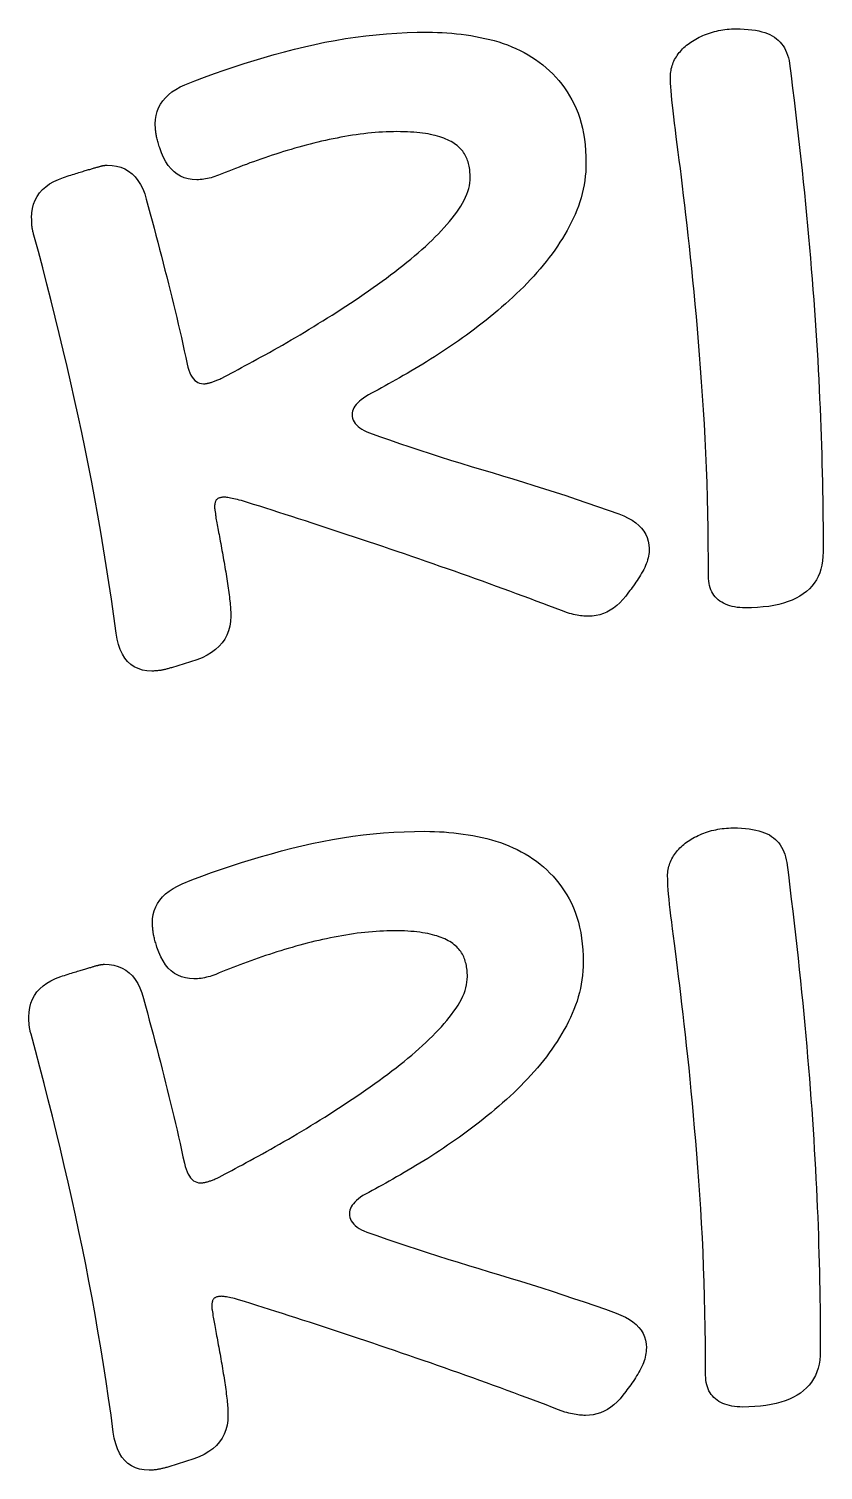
# Model space of a CAD drawing. Header units: millimetres. Extents: x 0 to 54.3, y 0.2 to 27.6.
# Drawn here: x 9.584 to 12.112, y 14.412 to 19.004 of the extents above; entities that cross this region are included whole.
import ezdxf

# ---------------------------------------------------------------- set-up
doc = ezdxf.new("R2010")
doc.units = ezdxf.units.MM

msp = doc.modelspace()

# ---------------------------------------------------------------- linework, layer by layer
for points in [[(10.1875, 18.5371), (10.1816, 18.5348), (10.1757, 18.5327), (10.1698, 18.5309), (10.164, 18.5292), (10.1582, 18.5277), (10.1524, 18.5264), (10.1466, 18.5253), (10.1408, 18.5244), (10.1351, 18.5237), (10.1294, 18.5233), (10.1237, 18.523), (10.1181, 18.5229), (10.1042, 18.5236), (10.0911, 18.5257), (10.0787, 18.5292), (10.067, 18.5341), (10.0561, 18.5405), (10.046, 18.5482), (10.0366, 18.5574), (10.0279, 18.568), (10.0199, 18.5799), (10.0127, 18.5933), (10.0063, 18.6081), (10.0006, 18.6243), (9.9991, 18.6287), (9.9978, 18.633), (9.9965, 18.6371), (9.9953, 18.6412), (9.9942, 18.6451), (9.9932, 18.6488), (9.9923, 18.6525), (9.9915, 18.656), (9.9907, 18.6594), (9.9901, 18.6627), (9.9895, 18.6658), (9.989, 18.6689), (9.9886, 18.6718), (9.9882, 18.6747), (9.9878, 18.6775), (9.9875, 18.6803), (9.9872, 18.6831), (9.987, 18.6858), (9.9868, 18.6884), (9.9866, 18.691), (9.9865, 18.6936), (9.9864, 18.6961), (9.9863, 18.6985), (9.9863, 18.7009), (9.987, 18.7146), (9.9889, 18.7276), (9.9922, 18.7401), (9.9968, 18.7519), (10.0027, 18.7632), (10.0099, 18.7739), (10.0184, 18.784), (10.0283, 18.7935), (10.0394, 18.8024), (10.0519, 18.8107), (10.0656, 18.8184), (10.0807, 18.8255), (10.1119, 18.8378), (10.1432, 18.8497), (10.1746, 18.8612), (10.2061, 18.8722), (10.2377, 18.8829), (10.2694, 18.8932), (10.3012, 18.9031), (10.3331, 18.9126), (10.3651, 18.9217), (10.3972, 18.9304), (10.4294, 18.9387), (10.4617, 18.9466), (10.4941, 18.954), (10.5265, 18.9608), (10.559, 18.9669), (10.5915, 18.9723), (10.6241, 18.9772), (10.6567, 18.9813), (10.6894, 18.9849), (10.7221, 18.9878), (10.7548, 18.99), (10.7877, 18.9916), (10.8205, 18.9926), (10.8534, 18.9929), (10.8688, 18.9928), (10.8842, 18.9924), (10.8996, 18.9917), (10.9149, 18.9907), (10.9301, 18.9895), (10.9454, 18.988), (10.9605, 18.9862), (10.9757, 18.9842), (10.9908, 18.9819), (11.0059, 18.9793), (11.0209, 18.9765), (11.0359, 18.9733), (11.0508, 18.9699), (11.0654, 18.966), (11.0797, 18.9618), (11.0938, 18.9571), (11.1076, 18.9521), (11.1212, 18.9466), (11.1345, 18.9408), (11.1475, 18.9346), (11.1603, 18.9279), (11.1728, 18.9209), (11.1851, 18.9135), (11.1971, 18.9057), (11.2088, 18.8974), (11.2201, 18.8888), (11.231, 18.8796), (11.2416, 18.8701), (11.2518, 18.86), (11.2616, 18.8496), (11.2711, 18.8387), (11.2802, 18.8273), (11.2889, 18.8155), (11.2972, 18.8033), (11.3052, 18.7906), (11.3128, 18.7775), (11.3199, 18.7638), (11.3264, 18.7496), (11.3323, 18.7348), (11.3375, 18.7195), (11.3422, 18.7036), (11.3462, 18.6871), (11.3496, 18.6701), (11.3524, 18.6524), (11.3545, 18.6342), (11.3561, 18.6155), (11.357, 18.5962), (11.3573, 18.5763), (11.3571, 18.5621), (11.3564, 18.548), (11.3552, 18.534), (11.3535, 18.5201), (11.3513, 18.5063), (11.3486, 18.4926), (11.3455, 18.479), (11.3419, 18.4655), (11.3378, 18.4521), (11.3332, 18.4388), (11.3281, 18.4256), (11.3226, 18.4125), (11.3167, 18.3995), (11.3104, 18.3865), (11.3039, 18.3737), (11.297, 18.361), (11.2898, 18.3484), (11.2823, 18.3359), (11.2745, 18.3235), (11.2664, 18.3112), (11.258, 18.299), (11.2493, 18.2868), (11.2402, 18.2748), (11.2309, 18.2629), (11.2213, 18.2511), (11.2115, 18.2394), (11.2014, 18.2277), (11.1911, 18.2162), (11.1806, 18.2048), (11.1699, 18.1935), (11.159, 18.1822), (11.1478, 18.1711), (11.1364, 18.1601), (11.1248, 18.1491), (11.113, 18.1383), (11.1009, 18.1276), (11.0887, 18.117), (11.0765, 18.1065), (11.0642, 18.0962), (11.0519, 18.086), (11.0395, 18.076), (11.027, 18.0662), (11.0145, 18.0564), (11.002, 18.0469), (10.9894, 18.0374), (10.9768, 18.0282), (10.9641, 18.019), (10.9514, 18.0101), (10.9386, 18.0012), (10.9259, 17.9925), (10.9132, 17.984), (10.9005, 17.9755), (10.8879, 17.9673), (10.8752, 17.9591), (10.8626, 17.9511), (10.8501, 17.9432), (10.8375, 17.9355), (10.825, 17.9278), (10.8125, 17.9204), (10.8, 17.913), (10.7877, 17.9058), (10.7755, 17.8988), (10.7635, 17.8919), (10.7517, 17.8852), (10.7402, 17.8787), (10.7288, 17.8723), (10.7176, 17.8661), (10.7066, 17.86), (10.6959, 17.8541), (10.6853, 17.8484), (10.6749, 17.8428), (10.6647, 17.8374), (10.6565, 17.8323), (10.6489, 17.8272), (10.6421, 17.8221), (10.636, 17.817), (10.6306, 17.8118), (10.626, 17.8066), (10.622, 17.8014), (10.6188, 17.7962), (10.6163, 17.791), (10.6145, 17.7857), (10.6134, 17.7804), (10.6131, 17.775), (10.6135, 17.7689), (10.6146, 17.763), (10.6165, 17.7573), (10.6192, 17.7519), (10.6226, 17.7467), (10.6269, 17.7417), (10.6318, 17.7369), (10.6376, 17.7323), (10.6441, 17.728), (10.6514, 17.7239), (10.6594, 17.72), (10.6683, 17.7163), (10.7001, 17.7051), (10.732, 17.694), (10.7641, 17.683), (10.7963, 17.6722), (10.8286, 17.6614), (10.861, 17.6508), (10.8936, 17.6404), (10.9262, 17.63), (10.959, 17.6198), (10.992, 17.6097), (11.025, 17.5997), (11.0582, 17.5899), (11.0915, 17.58), (11.1248, 17.5699), (11.1582, 17.5596), (11.1917, 17.5491), (11.2253, 17.5384), (11.2589, 17.5275), (11.2927, 17.5165), (11.3265, 17.5052), (11.3603, 17.4937), (11.3943, 17.482), (11.4283, 17.4702), (11.4624, 17.4581), (11.4777, 17.4519), (11.4918, 17.4452), (11.5044, 17.4379), (11.5158, 17.43), (11.5258, 17.4216), (11.5345, 17.4127), (11.5418, 17.4032), (11.5478, 17.3932), (11.5525, 17.3827), (11.5558, 17.3716), (11.5579, 17.3599), (11.5585, 17.3477), (11.5584, 17.3418), (11.558, 17.3358), (11.5572, 17.3299), (11.5562, 17.3239), (11.555, 17.3179), (11.5534, 17.3119), (11.5516, 17.3059), (11.5494, 17.2998), (11.547, 17.2938), (11.5443, 17.2877), (11.5413, 17.2817), (11.538, 17.2756), (11.5346, 17.2696), (11.5311, 17.2636), (11.5275, 17.2577), (11.5239, 17.252), (11.5202, 17.2463), (11.5165, 17.2407), (11.5126, 17.2351), (11.5088, 17.2297), (11.5048, 17.2244), (11.5008, 17.2191), (11.4968, 17.2139), (11.4926, 17.2088), (11.4839, 17.1966), (11.4747, 17.1854), (11.4653, 17.1753), (11.4554, 17.1663), (11.4453, 17.1583), (11.4348, 17.1514), (11.4239, 17.1456), (11.4127, 17.1408), (11.4012, 17.1371), (11.3893, 17.1344), (11.377, 17.1328), (11.3644, 17.1323), (11.3599, 17.1323), (11.3552, 17.1326), (11.3503, 17.1329), (11.3453, 17.1335), (11.34, 17.1341), (11.3346, 17.1349), (11.329, 17.1359), (11.3233, 17.137), (11.3174, 17.1383), (11.3113, 17.1397), (11.305, 17.1413), (11.2986, 17.143), (11.2792, 17.1504), (11.2595, 17.1579), (11.2396, 17.1654), (11.2195, 17.173), (11.1992, 17.1807), (11.1786, 17.1884), (11.1578, 17.1961), (11.1367, 17.2039), (11.1154, 17.2117), (11.0939, 17.2196), (11.0722, 17.2276), (11.0502, 17.2355), (11.028, 17.2436), (11.0058, 17.2515), (10.9835, 17.2595), (10.9612, 17.2675), (10.9387, 17.2755), (10.9162, 17.2834), (10.8936, 17.2913), (10.8709, 17.2992), (10.8482, 17.3072), (10.8254, 17.3151), (10.8025, 17.3229), (10.7795, 17.3308), (10.7566, 17.3386), (10.7337, 17.3464), (10.7108, 17.3542), (10.688, 17.3619), (10.6653, 17.3695), (10.6427, 17.3771), (10.6201, 17.3846), (10.5975, 17.3921), (10.5751, 17.3996), (10.5527, 17.407), (10.5303, 17.4143), (10.508, 17.4216), (10.4859, 17.4288), (10.464, 17.4359), (10.4425, 17.4429), (10.4212, 17.4498), (10.4001, 17.4566), (10.3794, 17.4632), (10.3589, 17.4698), (10.3387, 17.4762), (10.3187, 17.4825), (10.2991, 17.4887), (10.2797, 17.4949), (10.2605, 17.5008), (10.2539, 17.5025), (10.2476, 17.5041), (10.2417, 17.5055), (10.2362, 17.5068), (10.231, 17.5079), (10.2263, 17.5089), (10.2218, 17.5097), (10.2178, 17.5103), (10.2141, 17.5109), (10.2108, 17.5112), (10.2079, 17.5115), (10.2053, 17.5115), (10.203, 17.5115), (10.2008, 17.5114), (10.1986, 17.5111), (10.1965, 17.5108), (10.1945, 17.5104), (10.1926, 17.51), (10.1908, 17.5094), (10.1891, 17.5088), (10.1875, 17.508), (10.1859, 17.5072), (10.1845, 17.5063), (10.1831, 17.5053), (10.1818, 17.5042), (10.1806, 17.5028), (10.1796, 17.5013), (10.1786, 17.4997), (10.1778, 17.4978), (10.1771, 17.4957), (10.1765, 17.4935), (10.176, 17.491), (10.1756, 17.4884), (10.1753, 17.4856), (10.1751, 17.4826), (10.1751, 17.4795), (10.1751, 17.4786), (10.1751, 17.4776), (10.1752, 17.4766), (10.1753, 17.4756), (10.1754, 17.4746), (10.1755, 17.4735), (10.1757, 17.4723), (10.1759, 17.4712), (10.1761, 17.47), (10.1763, 17.4687), (10.1766, 17.4674), (10.1768, 17.4661), (10.1771, 17.4648), (10.1774, 17.4634), (10.1776, 17.4621), (10.1778, 17.4607), (10.178, 17.4593), (10.1782, 17.4579), (10.1783, 17.4565), (10.1784, 17.455), (10.1785, 17.4536), (10.1786, 17.4521), (10.1786, 17.4507), (10.1786, 17.4492), (10.1795, 17.4446), (10.1805, 17.4398), (10.1815, 17.4348), (10.1825, 17.4295), (10.1835, 17.424), (10.1846, 17.4183), (10.1858, 17.4123), (10.1869, 17.4061), (10.1881, 17.3996), (10.1894, 17.3929), (10.1907, 17.386), (10.192, 17.3789), (10.1933, 17.3716), (10.1946, 17.3643), (10.196, 17.3569), (10.1973, 17.3495), (10.1987, 17.3421), (10.2, 17.3346), (10.2013, 17.3271), (10.2027, 17.3195), (10.204, 17.3119), (10.2053, 17.3043), (10.2067, 17.2967), (10.208, 17.289), (10.2093, 17.2813), (10.2106, 17.2737), (10.2118, 17.2661), (10.213, 17.2586), (10.2142, 17.2512), (10.2153, 17.2438), (10.2164, 17.2365), (10.2175, 17.2292), (10.2185, 17.222), (10.2195, 17.2149), (10.2204, 17.2078), (10.2214, 17.2008), (10.2222, 17.194), (10.223, 17.1873), (10.2237, 17.1809), (10.2243, 17.1746), (10.2249, 17.1686), (10.2254, 17.1628), (10.2258, 17.1572), (10.2261, 17.1518), (10.2264, 17.1466), (10.2265, 17.1416), (10.2267, 17.1368), (10.2267, 17.1323), (10.2259, 17.1161), (10.2237, 17.1007), (10.2199, 17.0862), (10.2146, 17.0725), (10.2078, 17.0597), (10.1995, 17.0477), (10.1897, 17.0365), (10.1784, 17.0262), (10.1656, 17.0168), (10.1513, 17.0081), (10.1354, 17.0003), (10.1181, 16.9934), (10.038, 16.9685), (10.035, 16.9676), (10.0321, 16.9668), (10.0293, 16.966), (10.0265, 16.9652), (10.0237, 16.9645), (10.021, 16.9638), (10.0184, 16.9631), (10.0158, 16.9625), (10.0133, 16.962), (10.0108, 16.9614), (10.0083, 16.9609), (10.0059, 16.9605), (10.0035, 16.96), (10.0011, 16.9596), (9.9987, 16.9593), (9.9962, 16.959), (9.9937, 16.9587), (9.9912, 16.9585), (9.9887, 16.9582), (9.9861, 16.9581), (9.9835, 16.958), (9.9809, 16.9579), (9.9783, 16.9578), (9.9756, 16.9578), (9.9599, 16.9586), (9.9453, 16.9611), (9.9318, 16.9654), (9.9195, 16.9712), (9.9083, 16.9788), (9.8982, 16.9881), (9.8893, 16.999), (9.8815, 17.0116), (9.8748, 17.0259), (9.8693, 17.0419), (9.8649, 17.0595), (9.8617, 17.0789), (9.8544, 17.1328), (9.8468, 17.1866), (9.8388, 17.2403), (9.8305, 17.2939), (9.8219, 17.3474), (9.8129, 17.4007), (9.8037, 17.4539), (9.794, 17.507), (9.7841, 17.5599), (9.7738, 17.6128), (9.7632, 17.6655), (9.7522, 17.7181), (9.7409, 17.7706), (9.7294, 17.8231), (9.7176, 17.8755), (9.7056, 17.928), (9.6933, 17.9804), (9.6807, 18.0328), (9.6679, 18.0851), (9.6549, 18.1375), (9.6415, 18.1898), (9.6279, 18.2421), (9.6141, 18.2943), (9.6, 18.3466), (9.5991, 18.3495), (9.5983, 18.3524), (9.5976, 18.3552), (9.5969, 18.358), (9.5963, 18.3607), (9.5957, 18.3633), (9.5952, 18.3658), (9.5948, 18.3683), (9.5944, 18.3708), (9.5941, 18.3732), (9.5939, 18.3755), (9.5937, 18.3777), (9.5936, 18.38), (9.5935, 18.3821), (9.5933, 18.3843), (9.5932, 18.3864), (9.5931, 18.3884), (9.5931, 18.3904), (9.593, 18.3924), (9.5929, 18.3944), (9.5929, 18.3963), (9.5929, 18.3981), (9.5928, 18.4), (9.5928, 18.4018), (9.5935, 18.4171), (9.5957, 18.4316), (9.5992, 18.4452), (9.6041, 18.458), (9.6105, 18.4699), (9.6182, 18.481), (9.6274, 18.4913), (9.6379, 18.5007), (9.6499, 18.5093), (9.6633, 18.517), (9.6781, 18.5239), (9.6943, 18.53), (9.7005, 18.532), (9.7064, 18.534), (9.7122, 18.5359), (9.7178, 18.5377), (9.7232, 18.5394), (9.7284, 18.5411), (9.7334, 18.5427), (9.7382, 18.5442), (9.7429, 18.5457), (9.7474, 18.547), (9.7517, 18.5483), (9.7558, 18.5496), (9.7597, 18.5507), (9.7635, 18.5519), (9.7672, 18.553), (9.7708, 18.554), (9.7742, 18.555), (9.7776, 18.556), (9.7808, 18.557), (9.7838, 18.5579), (9.7868, 18.5587), (9.7896, 18.5596), (9.7923, 18.5604), (9.7949, 18.5611), (9.7974, 18.5619), (9.7998, 18.5625), (9.802, 18.5632), (9.8042, 18.5638), (9.8063, 18.5644), (9.8083, 18.5649), (9.8102, 18.5654), (9.8119, 18.5659), (9.8136, 18.5663), (9.8152, 18.5667), (9.8167, 18.5671), (9.8181, 18.5674), (9.8194, 18.5677), (9.8207, 18.5679), (9.822, 18.5681), (9.8233, 18.5684), (9.8246, 18.5685), (9.8259, 18.5687), (9.8271, 18.5688), (9.8284, 18.569), (9.8296, 18.569), (9.8308, 18.5691), (9.832, 18.5691), (9.8332, 18.5691), (9.8488, 18.5684), (9.8634, 18.5661), (9.877, 18.5624), (9.8898, 18.5571), (9.9016, 18.5503), (9.9124, 18.542), (9.9224, 18.5322), (9.9313, 18.5209), (9.9394, 18.5081), (9.9465, 18.4937), (9.9526, 18.4779), (9.9578, 18.4605), (9.964, 18.4375), (9.9702, 18.4145), (9.9763, 18.3917), (9.9823, 18.3689), (9.9882, 18.3464), (9.9941, 18.3239), (9.9999, 18.3015), (10.0057, 18.2793), (10.0114, 18.2572), (10.0171, 18.2353), (10.0226, 18.2134), (10.0282, 18.1917), (10.0336, 18.17), (10.039, 18.1485), (10.0442, 18.1269), (10.0494, 18.1054), (10.0545, 18.084), (10.0596, 18.0626), (10.0645, 18.0413), (10.0693, 18.02), (10.0741, 17.9987), (10.0787, 17.9775), (10.0833, 17.9564), (10.0878, 17.9353), (10.0904, 17.9253), (10.0932, 17.9162), (10.0964, 17.908), (10.0999, 17.9007), (10.1037, 17.8942), (10.1078, 17.8885), (10.1123, 17.8838), (10.1171, 17.8799), (10.1222, 17.8769), (10.1276, 17.8747), (10.1334, 17.8734), (10.1395, 17.873), (10.1413, 17.873), (10.1431, 17.8731), (10.145, 17.8732), (10.147, 17.8735), (10.149, 17.8737), (10.151, 17.8741), (10.1531, 17.8745), (10.1553, 17.8749), (10.1575, 17.8755), (10.1597, 17.8761), (10.162, 17.8767), (10.1644, 17.8774), (10.1668, 17.8782), (10.1693, 17.879), (10.1718, 17.8799), (10.1745, 17.8809), (10.1772, 17.8819), (10.18, 17.883), (10.1828, 17.8841), (10.1857, 17.8853), (10.1887, 17.8866), (10.1918, 17.8879), (10.195, 17.8893), (10.1982, 17.8908), (10.2079, 17.8959), (10.2179, 17.9013), (10.2282, 17.9068), (10.2389, 17.9125), (10.2499, 17.9185), (10.2612, 17.9246), (10.2729, 17.9309), (10.2849, 17.9375), (10.2972, 17.9442), (10.3099, 17.9511), (10.3229, 17.9582), (10.3362, 17.9656), (10.3497, 17.973), (10.3634, 17.9807), (10.3771, 17.9884), (10.391, 17.9963), (10.4049, 18.0043), (10.419, 18.0125), (10.4331, 18.0208), (10.4474, 18.0293), (10.4617, 18.0378), (10.4762, 18.0465), (10.4907, 18.0554), (10.5053, 18.0644), (10.52, 18.0735), (10.5347, 18.0826), (10.5493, 18.0919), (10.5639, 18.1013), (10.5785, 18.1107), (10.593, 18.1202), (10.6076, 18.1299), (10.6221, 18.1396), (10.6365, 18.1493), (10.651, 18.1592), (10.6654, 18.1692), (10.6798, 18.1792), (10.6941, 18.1893), (10.7081, 18.1994), (10.7219, 18.2095), (10.7354, 18.2196), (10.7487, 18.2297), (10.7617, 18.2398), (10.7745, 18.2498), (10.7871, 18.2599), (10.7994, 18.27), (10.8114, 18.2801), (10.8232, 18.2902), (10.8347, 18.3003), (10.846, 18.3104), (10.8569, 18.3204), (10.8674, 18.3304), (10.8776, 18.3405), (10.8874, 18.3504), (10.8968, 18.3604), (10.9059, 18.3703), (10.9147, 18.3802), (10.923, 18.3901), (10.9311, 18.4), (10.9387, 18.4098), (10.946, 18.4196), (10.9528, 18.4293), (10.9591, 18.439), (10.9647, 18.4485), (10.9698, 18.458), (10.9742, 18.4673), (10.9781, 18.4766), (10.9813, 18.4857), (10.984, 18.4948), (10.9861, 18.5037), (10.9876, 18.5126), (10.9885, 18.5213), (10.9888, 18.53), (10.9887, 18.5353), (10.9885, 18.5405), (10.9881, 18.5457), (10.9877, 18.5508), (10.9871, 18.5558), (10.9863, 18.5607), (10.9854, 18.5656), (10.9844, 18.5703), (10.9832, 18.575), (10.982, 18.5797), (10.9805, 18.5842), (10.979, 18.5887), (10.9772, 18.5931), (10.9752, 18.5974), (10.973, 18.6016), (10.9706, 18.6057), (10.9679, 18.6098), (10.9649, 18.6137), (10.9618, 18.6175), (10.9584, 18.6212), (10.9548, 18.6248), (10.9509, 18.6283), (10.9468, 18.6317), (10.9425, 18.635), (10.9379, 18.6382), (10.933, 18.6413), (10.9279, 18.6443), (10.9226, 18.6471), (10.917, 18.6498), (10.9111, 18.6524), (10.9049, 18.6548), (10.8985, 18.6572), (10.8919, 18.6594), (10.885, 18.6615), (10.8778, 18.6635), (10.8704, 18.6653), (10.8626, 18.667), (10.8545, 18.6686), (10.8461, 18.67), (10.8374, 18.6712), (10.8283, 18.6723), (10.8189, 18.6733), (10.8092, 18.6741), (10.7991, 18.6748), (10.7887, 18.6753), (10.778, 18.6757), (10.7669, 18.6759), (10.7555, 18.676), (10.7442, 18.6759), (10.7328, 18.6757), (10.7213, 18.6753), (10.7097, 18.6747), (10.698, 18.674), (10.6863, 18.6731), (10.6745, 18.672), (10.6625, 18.6708), (10.6505, 18.6695), (10.6384, 18.6679), (10.6262, 18.6663), (10.614, 18.6644), (10.6016, 18.6624), (10.5894, 18.6603), (10.5771, 18.6581), (10.5648, 18.6558), (10.5525, 18.6534), (10.5403, 18.6508), (10.5281, 18.6482), (10.5158, 18.6454), (10.5036, 18.6425), (10.4914, 18.6396), (10.4792, 18.6365), (10.4671, 18.6332), (10.4549, 18.6299), (10.4428, 18.6266), (10.4307, 18.6231), (10.4186, 18.6196), (10.4065, 18.616), (10.3945, 18.6123), (10.3825, 18.6086), (10.3705, 18.6048), (10.3586, 18.6009), (10.3466, 18.5969), (10.3347, 18.5929), (10.3228, 18.5887), (10.311, 18.5846), (10.2993, 18.5804), (10.2877, 18.5762), (10.2762, 18.5719), (10.2647, 18.5677), (10.2534, 18.5634), (10.2422, 18.559), (10.231, 18.5547), (10.22, 18.5503), (10.2091, 18.546), (10.1983, 18.5415), (10.1875, 18.5371)], [(11.6262, 18.8505), (11.6263, 18.8558), (11.6266, 18.861), (11.6272, 18.8662), (11.628, 18.8713), (11.629, 18.8764), (11.6302, 18.8814), (11.6316, 18.8863), (11.6333, 18.8912), (11.6352, 18.896), (11.6373, 18.9008), (11.6396, 18.9055), (11.6422, 18.9101), (11.645, 18.9147), (11.6479, 18.9191), (11.651, 18.9235), (11.6543, 18.9277), (11.6577, 18.9319), (11.6613, 18.9359), (11.6651, 18.9399), (11.6691, 18.9437), (11.6733, 18.9475), (11.6776, 18.9512), (11.6821, 18.9547), (11.6867, 18.9582), (11.6915, 18.9615), (11.6965, 18.9648), (11.7016, 18.9679), (11.7068, 18.971), (11.7122, 18.9739), (11.7177, 18.9767), (11.7233, 18.9794), (11.7291, 18.9819), (11.735, 18.9844), (11.741, 18.9868), (11.7472, 18.989), (11.7535, 18.9911), (11.7599, 18.9931), (11.7664, 18.9949), (11.7729, 18.9966), (11.7795, 18.9981), (11.7862, 18.9994), (11.7929, 19.0005), (11.7997, 19.0014), (11.8065, 19.0022), (11.8134, 19.0028), (11.8204, 19.0032), (11.8274, 19.0035), (11.8345, 19.0036), (11.8481, 19.0034), (11.8612, 19.0029), (11.8736, 19.0019), (11.8853, 19.0006), (11.8965, 18.999), (11.9071, 18.9969), (11.917, 18.9945), (11.9263, 18.9917), (11.935, 18.9886), (11.9431, 18.985), (11.9505, 18.9812), (11.9574, 18.9769), (11.9637, 18.9722), (11.9696, 18.9671), (11.975, 18.9616), (11.9801, 18.9557), (11.9847, 18.9494), (11.989, 18.9426), (11.9928, 18.9354), (11.9961, 18.9278), (11.9991, 18.9198), (12.0016, 18.9114), (12.0037, 18.9025), (12.0054, 18.8932), (12.0104, 18.8539), (12.0152, 18.815), (12.02, 18.7764), (12.0245, 18.7382), (12.029, 18.7003), (12.0332, 18.6628), (12.0374, 18.6257), (12.0414, 18.5889), (12.0453, 18.5525), (12.0491, 18.5165), (12.0527, 18.4807), (12.0562, 18.4454), (12.0595, 18.4104), (12.0628, 18.3756), (12.0659, 18.3411), (12.0689, 18.3069), (12.0718, 18.273), (12.0746, 18.2393), (12.0773, 18.2059), (12.0799, 18.1728), (12.0824, 18.1399), (12.0847, 18.1074), (12.087, 18.075), (12.0891, 18.043), (12.0911, 18.0112), (12.0931, 17.9797), (12.0949, 17.9483), (12.0966, 17.9172), (12.0983, 17.8863), (12.0998, 17.8556), (12.1012, 17.8252), (12.1026, 17.7949), (12.1038, 17.7649), (12.1049, 17.7351), (12.106, 17.7056), (12.1069, 17.6762), (12.1078, 17.6471), (12.1085, 17.6181), (12.1093, 17.5893), (12.1099, 17.5606), (12.1104, 17.5321), (12.1109, 17.5037), (12.1113, 17.4755), (12.1117, 17.4475), (12.1119, 17.4197), (12.1121, 17.392), (12.1122, 17.3644), (12.1123, 17.337), (12.1118, 17.3225), (12.1105, 17.3086), (12.1083, 17.2953), (12.1052, 17.2826), (12.1013, 17.2706), (12.0965, 17.2591), (12.0908, 17.2483), (12.0842, 17.2381), (12.0767, 17.2285), (12.0684, 17.2196), (12.0591, 17.2112), (12.0491, 17.2035), (12.0381, 17.1964), (12.0264, 17.1899), (12.0138, 17.184), (12.0005, 17.1788), (11.9863, 17.1741), (11.9714, 17.1701), (11.9556, 17.1667), (11.9391, 17.1639), (11.9217, 17.1618), (11.9035, 17.1602), (11.8845, 17.1593), (11.8648, 17.159), (11.8557, 17.1592), (11.847, 17.1597), (11.8387, 17.1606), (11.8306, 17.1619), (11.8229, 17.1635), (11.8156, 17.1654), (11.8086, 17.1678), (11.8019, 17.1705), (11.7955, 17.1735), (11.7895, 17.1769), (11.7838, 17.1807), (11.7784, 17.1848), (11.7734, 17.1893), (11.7689, 17.1941), (11.7648, 17.1992), (11.7611, 17.2047), (11.7579, 17.2105), (11.755, 17.2166), (11.7527, 17.2231), (11.7507, 17.2299), (11.7492, 17.237), (11.7481, 17.2445), (11.7475, 17.2523), (11.7473, 17.2605), (11.7471, 17.3112), (11.7467, 17.3615), (11.7461, 17.4112), (11.7452, 17.4604), (11.744, 17.509), (11.7426, 17.5572), (11.7409, 17.6047), (11.7389, 17.6518), (11.7367, 17.6983), (11.7343, 17.7443), (11.7315, 17.7898), (11.7286, 17.8347), (11.7254, 17.8789), (11.7222, 17.9224), (11.7189, 17.9649), (11.7156, 18.0067), (11.7122, 18.0476), (11.7088, 18.0877), (11.7052, 18.127), (11.7017, 18.1655), (11.698, 18.2031), (11.6943, 18.2399), (11.6905, 18.2758), (11.6867, 18.311), (11.6829, 18.3452), (11.6791, 18.3785), (11.6754, 18.4109), (11.6718, 18.4422), (11.6682, 18.4727), (11.6647, 18.5022), (11.6612, 18.5307), (11.6578, 18.5583), (11.6545, 18.5849), (11.6512, 18.6106), (11.648, 18.6353), (11.6449, 18.6591), (11.6419, 18.6817), (11.6392, 18.7032), (11.6367, 18.7234), (11.6345, 18.7425), (11.6325, 18.7602), (11.6309, 18.7768), (11.6294, 18.7921), (11.6283, 18.8063), (11.6273, 18.8191), (11.6267, 18.8308), (11.6263, 18.8413), (11.6262, 18.8505)], [(10.1786, 15.9915), (10.1727, 15.9892), (10.1668, 15.9871), (10.1609, 15.9852), (10.155, 15.9835), (10.1492, 15.9821), (10.1434, 15.9808), (10.1376, 15.9797), (10.1319, 15.9788), (10.1262, 15.9781), (10.1205, 15.9776), (10.1148, 15.9773), (10.1091, 15.9772), (10.0953, 15.9779), (10.0821, 15.98), (10.0697, 15.9836), (10.0581, 15.9885), (10.0472, 15.9948), (10.037, 16.0026), (10.0276, 16.0117), (10.0189, 16.0223), (10.011, 16.0343), (10.0038, 16.0477), (9.9973, 16.0625), (9.9916, 16.0787), (9.9902, 16.0831), (9.9888, 16.0874), (9.9876, 16.0915), (9.9864, 16.0955), (9.9853, 16.0994), (9.9843, 16.1032), (9.9834, 16.1068), (9.9825, 16.1103), (9.9818, 16.1138), (9.9811, 16.117), (9.9805, 16.1202), (9.9801, 16.1232), (9.9796, 16.1262), (9.9792, 16.129), (9.9789, 16.1319), (9.9786, 16.1347), (9.9783, 16.1374), (9.9781, 16.1401), (9.9778, 16.1428), (9.9777, 16.1454), (9.9775, 16.1479), (9.9775, 16.1504), (9.9774, 16.1529), (9.9774, 16.1553), (9.978, 16.1689), (9.98, 16.182), (9.9833, 16.1944), (9.9879, 16.2063), (9.9938, 16.2176), (10.001, 16.2283), (10.0095, 16.2383), (10.0193, 16.2478), (10.0305, 16.2567), (10.0429, 16.2651), (10.0567, 16.2728), (10.0717, 16.2799), (10.103, 16.2922), (10.1343, 16.304), (10.1657, 16.3155), (10.1972, 16.3266), (10.2288, 16.3373), (10.2605, 16.3476), (10.2923, 16.3574), (10.3242, 16.3669), (10.3562, 16.376), (10.3883, 16.3847), (10.4205, 16.3931), (10.4528, 16.401), (10.4852, 16.4084), (10.5176, 16.4151), (10.55, 16.4212), (10.5826, 16.4267), (10.6151, 16.4315), (10.6477, 16.4357), (10.6804, 16.4392), (10.7131, 16.4421), (10.7459, 16.4444), (10.7787, 16.446), (10.8116, 16.4469), (10.8445, 16.4473), (10.8599, 16.4471), (10.8753, 16.4467), (10.8906, 16.446), (10.9059, 16.4451), (10.9212, 16.4439), (10.9364, 16.4424), (10.9516, 16.4406), (10.9668, 16.4386), (10.9819, 16.4362), (10.9969, 16.4337), (11.012, 16.4308), (11.027, 16.4277), (11.0419, 16.4242), (11.0564, 16.4204), (11.0708, 16.4161), (11.0849, 16.4115), (11.0987, 16.4064), (11.1122, 16.401), (11.1255, 16.3951), (11.1386, 16.3889), (11.1514, 16.3823), (11.1639, 16.3753), (11.1761, 16.3678), (11.1881, 16.36), (11.1998, 16.3518), (11.2111, 16.3431), (11.2221, 16.334), (11.2326, 16.3244), (11.2428, 16.3144), (11.2527, 16.3039), (11.2621, 16.293), (11.2712, 16.2817), (11.2799, 16.2699), (11.2883, 16.2576), (11.2963, 16.245), (11.3039, 16.2318), (11.311, 16.2182), (11.3175, 16.204), (11.3233, 16.1892), (11.3286, 16.1739), (11.3332, 16.1579), (11.3372, 16.1415), (11.3406, 16.1244), (11.3434, 16.1068), (11.3456, 16.0886), (11.3471, 16.0698), (11.3481, 16.0505), (11.3484, 16.0306), (11.3481, 16.0164), (11.3474, 16.0023), (11.3462, 15.9883), (11.3445, 15.9744), (11.3423, 15.9606), (11.3397, 15.9469), (11.3366, 15.9333), (11.3329, 15.9198), (11.3288, 15.9064), (11.3243, 15.8931), (11.3192, 15.8799), (11.3137, 15.8668), (11.3077, 15.8538), (11.3015, 15.8409), (11.2949, 15.8281), (11.288, 15.8154), (11.2809, 15.8028), (11.2734, 15.7903), (11.2656, 15.7778), (11.2575, 15.7655), (11.2491, 15.7533), (11.2403, 15.7412), (11.2313, 15.7292), (11.222, 15.7173), (11.2124, 15.7054), (11.2025, 15.6937), (11.1925, 15.6821), (11.1822, 15.6706), (11.1717, 15.6591), (11.161, 15.6478), (11.15, 15.6366), (11.1389, 15.6255), (11.1275, 15.6144), (11.1159, 15.6035), (11.104, 15.5927), (11.092, 15.5819), (11.0798, 15.5713), (11.0676, 15.5609), (11.0553, 15.5506), (11.0429, 15.5404), (11.0305, 15.5304), (11.0181, 15.5205), (11.0056, 15.5108), (10.9931, 15.5012), (10.9805, 15.4918), (10.9678, 15.4825), (10.9552, 15.4734), (10.9424, 15.4644), (10.9297, 15.4556), (10.9169, 15.4469), (10.9043, 15.4383), (10.8916, 15.4299), (10.8789, 15.4216), (10.8663, 15.4135), (10.8537, 15.4054), (10.8411, 15.3976), (10.8286, 15.3898), (10.8161, 15.3822), (10.8036, 15.3747), (10.7911, 15.3674), (10.7787, 15.3602), (10.7665, 15.3532), (10.7546, 15.3463), (10.7428, 15.3396), (10.7312, 15.333), (10.7199, 15.3267), (10.7087, 15.3204), (10.6977, 15.3144), (10.6869, 15.3085), (10.6763, 15.3027), (10.6659, 15.2971), (10.6558, 15.2917), (10.6475, 15.2867), (10.64, 15.2816), (10.6332, 15.2765), (10.6271, 15.2713), (10.6217, 15.2662), (10.617, 15.261), (10.6131, 15.2558), (10.6099, 15.2506), (10.6074, 15.2453), (10.6056, 15.24), (10.6045, 15.2347), (10.6041, 15.2294), (10.6045, 15.2233), (10.6057, 15.2174), (10.6076, 15.2117), (10.6103, 15.2062), (10.6137, 15.201), (10.6179, 15.196), (10.6229, 15.1912), (10.6287, 15.1867), (10.6352, 15.1823), (10.6425, 15.1782), (10.6505, 15.1743), (10.6593, 15.1706), (10.6911, 15.1594), (10.7231, 15.1483), (10.7551, 15.1374), (10.7873, 15.1265), (10.8196, 15.1158), (10.8521, 15.1052), (10.8846, 15.0947), (10.9173, 15.0844), (10.9501, 15.0742), (10.983, 15.0641), (11.0161, 15.0541), (11.0493, 15.0442), (11.0825, 15.0343), (11.1159, 15.0242), (11.1493, 15.0139), (11.1828, 15.0035), (11.2164, 14.9928), (11.25, 14.9819), (11.2837, 14.9708), (11.3175, 14.9595), (11.3514, 14.9481), (11.3853, 14.9364), (11.4193, 14.9245), (11.4534, 14.9125), (11.4688, 14.9063), (11.4828, 14.8995), (11.4955, 14.8922), (11.5068, 14.8844), (11.5169, 14.876), (11.5255, 14.8671), (11.5329, 14.8576), (11.5389, 14.8476), (11.5436, 14.837), (11.5469, 14.8259), (11.5489, 14.8143), (11.5496, 14.8021), (11.5494, 14.7961), (11.549, 14.7902), (11.5483, 14.7842), (11.5473, 14.7782), (11.546, 14.7722), (11.5445, 14.7662), (11.5426, 14.7602), (11.5405, 14.7542), (11.5381, 14.7482), (11.5354, 14.7421), (11.5324, 14.736), (11.5291, 14.73), (11.5257, 14.7239), (11.5222, 14.718), (11.5186, 14.7121), (11.515, 14.7063), (11.5113, 14.7006), (11.5075, 14.695), (11.5037, 14.6895), (11.4998, 14.6841), (11.4959, 14.6787), (11.4919, 14.6735), (11.4878, 14.6683), (11.4837, 14.6632), (11.4749, 14.651), (11.4658, 14.6398), (11.4563, 14.6297), (11.4465, 14.6207), (11.4363, 14.6127), (11.4258, 14.6058), (11.415, 14.5999), (11.4038, 14.5951), (11.3922, 14.5914), (11.3803, 14.5888), (11.3681, 14.5872), (11.3555, 14.5866), (11.351, 14.5867), (11.3463, 14.5869), (11.3414, 14.5873), (11.3363, 14.5878), (11.3311, 14.5885), (11.3257, 14.5893), (11.3201, 14.5903), (11.3143, 14.5914), (11.3084, 14.5926), (11.3023, 14.594), (11.2961, 14.5956), (11.2896, 14.5973), (11.2702, 14.6048), (11.2506, 14.6122), (11.2307, 14.6198), (11.2106, 14.6274), (11.1902, 14.635), (11.1697, 14.6427), (11.1488, 14.6505), (11.1278, 14.6582), (11.1065, 14.6661), (11.085, 14.674), (11.0632, 14.6819), (11.0412, 14.6899), (11.0191, 14.6979), (10.9969, 14.7059), (10.9746, 14.7139), (10.9522, 14.7218), (10.9298, 14.7298), (10.9073, 14.7377), (10.8847, 14.7457), (10.862, 14.7536), (10.8393, 14.7615), (10.8164, 14.7694), (10.7936, 14.7773), (10.7706, 14.7852), (10.7476, 14.793), (10.7247, 14.8008), (10.7019, 14.8085), (10.6791, 14.8162), (10.6564, 14.8239), (10.6337, 14.8314), (10.6111, 14.839), (10.5886, 14.8465), (10.5661, 14.8539), (10.5437, 14.8613), (10.5214, 14.8687), (10.4991, 14.876), (10.477, 14.8832), (10.4551, 14.8903), (10.4335, 14.8973), (10.4122, 14.9042), (10.3912, 14.9109), (10.3704, 14.9176), (10.3499, 14.9241), (10.3297, 14.9306), (10.3098, 14.9369), (10.2901, 14.9431), (10.2707, 14.9492), (10.2516, 14.9552), (10.2449, 14.9569), (10.2387, 14.9585), (10.2328, 14.9599), (10.2272, 14.9611), (10.2221, 14.9622), (10.2173, 14.9632), (10.2129, 14.964), (10.2088, 14.9647), (10.2052, 14.9652), (10.2019, 14.9656), (10.1989, 14.9658), (10.1964, 14.9659), (10.1941, 14.9658), (10.1918, 14.9657), (10.1897, 14.9655), (10.1876, 14.9652), (10.1856, 14.9648), (10.1837, 14.9643), (10.1819, 14.9638), (10.1802, 14.9631), (10.1785, 14.9624), (10.177, 14.9615), (10.1755, 14.9606), (10.1741, 14.9596), (10.1728, 14.9585), (10.1717, 14.9572), (10.1706, 14.9557), (10.1697, 14.954), (10.1688, 14.9521), (10.1681, 14.9501), (10.1675, 14.9478), (10.167, 14.9454), (10.1666, 14.9428), (10.1663, 14.94), (10.1662, 14.937), (10.1661, 14.9338), (10.1661, 14.9329), (10.1662, 14.932), (10.1662, 14.931), (10.1663, 14.93), (10.1664, 14.9289), (10.1666, 14.9278), (10.1667, 14.9267), (10.1669, 14.9255), (10.1671, 14.9243), (10.1674, 14.9231), (10.1676, 14.9218), (10.1679, 14.9205), (10.1682, 14.9191), (10.1684, 14.9178), (10.1687, 14.9164), (10.1689, 14.915), (10.1691, 14.9136), (10.1692, 14.9122), (10.1694, 14.9108), (10.1695, 14.9094), (10.1696, 14.908), (10.1696, 14.9065), (10.1697, 14.905), (10.1697, 14.9036), (10.1706, 14.899), (10.1715, 14.8942), (10.1725, 14.8891), (10.1735, 14.8839), (10.1746, 14.8784), (10.1757, 14.8726), (10.1768, 14.8666), (10.178, 14.8604), (10.1792, 14.854), (10.1804, 14.8473), (10.1817, 14.8404), (10.183, 14.8332), (10.1844, 14.8259), (10.1857, 14.8186), (10.187, 14.8112), (10.1884, 14.8038), (10.1897, 14.7964), (10.191, 14.7889), (10.1924, 14.7814), (10.1937, 14.7739), (10.1951, 14.7663), (10.1964, 14.7587), (10.1977, 14.751), (10.1991, 14.7433), (10.2004, 14.7356), (10.2017, 14.728), (10.2029, 14.7204), (10.2041, 14.7129), (10.2053, 14.7055), (10.2064, 14.6981), (10.2075, 14.6908), (10.2086, 14.6836), (10.2096, 14.6764), (10.2106, 14.6692), (10.2115, 14.6622), (10.2124, 14.6552), (10.2133, 14.6483), (10.214, 14.6416), (10.2147, 14.6352), (10.2154, 14.629), (10.2159, 14.6229), (10.2164, 14.6171), (10.2168, 14.6115), (10.2172, 14.6061), (10.2174, 14.6009), (10.2176, 14.5959), (10.2177, 14.5912), (10.2178, 14.5866), (10.217, 14.5704), (10.2147, 14.5551), (10.211, 14.5406), (10.2057, 14.5269), (10.1989, 14.514), (10.1906, 14.5021), (10.1808, 14.4909), (10.1695, 14.4806), (10.1567, 14.4711), (10.1423, 14.4625), (10.1265, 14.4547), (10.1091, 14.4477), (10.029, 14.4228), (10.0261, 14.4219), (10.0232, 14.4211), (10.0203, 14.4203), (10.0175, 14.4196), (10.0148, 14.4188), (10.0121, 14.4181), (10.0095, 14.4175), (10.0069, 14.4169), (10.0043, 14.4163), (10.0018, 14.4158), (9.9994, 14.4153), (9.997, 14.4148), (9.9946, 14.4144), (9.9922, 14.414), (9.9897, 14.4136), (9.9873, 14.4133), (9.9848, 14.413), (9.9823, 14.4128), (9.9797, 14.4126), (9.9772, 14.4124), (9.9746, 14.4123), (9.972, 14.4122), (9.9694, 14.4122), (9.9667, 14.4121), (9.9509, 14.413), (9.9363, 14.4155), (9.9229, 14.4197), (9.9105, 14.4256), (9.8993, 14.4332), (9.8892, 14.4424), (9.8803, 14.4533), (9.8725, 14.4659), (9.8659, 14.4802), (9.8604, 14.4962), (9.856, 14.5139), (9.8527, 14.5332), (9.8455, 14.5872), (9.8378, 14.641), (9.8299, 14.6947), (9.8216, 14.7483), (9.813, 14.8017), (9.804, 14.855), (9.7947, 14.9082), (9.7851, 14.9613), (9.7751, 15.0143), (9.7648, 15.0671), (9.7542, 15.1198), (9.7432, 15.1724), (9.732, 15.2249), (9.7205, 15.2774), (9.7087, 15.3299), (9.6967, 15.3823), (9.6844, 15.4347), (9.6718, 15.4871), (9.659, 15.5395), (9.6459, 15.5918), (9.6326, 15.6441), (9.619, 15.6964), (9.6051, 15.7487), (9.591, 15.8009), (9.5902, 15.8039), (9.5894, 15.8067), (9.5886, 15.8096), (9.5879, 15.8123), (9.5873, 15.815), (9.5868, 15.8176), (9.5863, 15.8202), (9.5859, 15.8227), (9.5855, 15.8251), (9.5852, 15.8275), (9.585, 15.8298), (9.5848, 15.8321), (9.5846, 15.8343), (9.5845, 15.8365), (9.5844, 15.8386), (9.5843, 15.8407), (9.5842, 15.8428), (9.5841, 15.8448), (9.584, 15.8468), (9.584, 15.8487), (9.5839, 15.8506), (9.5839, 15.8525), (9.5839, 15.8543), (9.5839, 15.8561), (9.5846, 15.8714), (9.5867, 15.8859), (9.5902, 15.8995), (9.5952, 15.9123), (9.6015, 15.9243), (9.6093, 15.9354), (9.6184, 15.9456), (9.629, 15.955), (9.641, 15.9636), (9.6544, 15.9714), (9.6692, 15.9783), (9.6854, 15.9843), (9.6915, 15.9864), (9.6975, 15.9883), (9.7032, 15.9902), (9.7088, 15.992), (9.7142, 15.9938), (9.7194, 15.9955), (9.7245, 15.9971), (9.7293, 15.9986), (9.734, 16), (9.7384, 16.0014), (9.7427, 16.0027), (9.7468, 16.0039), (9.7508, 16.0051), (9.7546, 16.0062), (9.7583, 16.0073), (9.7618, 16.0084), (9.7653, 16.0094), (9.7686, 16.0104), (9.7718, 16.0113), (9.7749, 16.0122), (9.7779, 16.0131), (9.7807, 16.0139), (9.7834, 16.0147), (9.786, 16.0155), (9.7885, 16.0162), (9.7908, 16.0169), (9.7931, 16.0175), (9.7953, 16.0182), (9.7974, 16.0187), (9.7993, 16.0193), (9.8012, 16.0198), (9.803, 16.0202), (9.8047, 16.0207), (9.8063, 16.0211), (9.8077, 16.0214), (9.8091, 16.0217), (9.8105, 16.022), (9.8118, 16.0223), (9.8131, 16.0225), (9.8144, 16.0227), (9.8156, 16.0229), (9.8169, 16.0231), (9.8182, 16.0232), (9.8194, 16.0233), (9.8206, 16.0234), (9.8219, 16.0235), (9.8231, 16.0235), (9.8243, 16.0235), (9.8398, 16.0227), (9.8544, 16.0205), (9.8681, 16.0167), (9.8808, 16.0114), (9.8926, 16.0046), (9.9035, 15.9963), (9.9134, 15.9865), (9.9224, 15.9752), (9.9304, 15.9624), (9.9375, 15.9481), (9.9437, 15.9322), (9.9489, 15.9149), (9.9551, 15.8918), (9.9612, 15.8688), (9.9673, 15.846), (9.9733, 15.8233), (9.9793, 15.8007), (9.9852, 15.7782), (9.991, 15.7559), (9.9968, 15.7337), (10.0025, 15.7116), (10.0081, 15.6896), (10.0137, 15.6678), (10.0192, 15.646), (10.0247, 15.6244), (10.03, 15.6028), (10.0353, 15.5813), (10.0405, 15.5598), (10.0456, 15.5383), (10.0506, 15.5169), (10.0555, 15.4956), (10.0604, 15.4743), (10.0651, 15.4531), (10.0698, 15.4319), (10.0744, 15.4107), (10.0789, 15.3896), (10.0814, 15.3797), (10.0843, 15.3706), (10.0874, 15.3624), (10.0909, 15.355), (10.0948, 15.3485), (10.0989, 15.3429), (10.1034, 15.3381), (10.1082, 15.3342), (10.1133, 15.3312), (10.1187, 15.3291), (10.1244, 15.3278), (10.1305, 15.3273), (10.1323, 15.3274), (10.1342, 15.3274), (10.1361, 15.3276), (10.138, 15.3278), (10.14, 15.3281), (10.1421, 15.3284), (10.1442, 15.3288), (10.1463, 15.3293), (10.1485, 15.3298), (10.1508, 15.3304), (10.1531, 15.3311), (10.1554, 15.3318), (10.1578, 15.3325), (10.1603, 15.3334), (10.1629, 15.3343), (10.1655, 15.3352), (10.1682, 15.3363), (10.171, 15.3373), (10.1739, 15.3385), (10.1768, 15.3397), (10.1798, 15.341), (10.1829, 15.3423), (10.186, 15.3437), (10.1893, 15.3451), (10.1989, 15.3503), (10.2089, 15.3556), (10.2193, 15.3611), (10.2299, 15.3669), (10.2409, 15.3728), (10.2522, 15.379), (10.2639, 15.3853), (10.2759, 15.3918), (10.2882, 15.3985), (10.3009, 15.4055), (10.3139, 15.4126), (10.3273, 15.4199), (10.3408, 15.4274), (10.3545, 15.435), (10.3682, 15.4428), (10.3821, 15.4507), (10.396, 15.4587), (10.41, 15.4669), (10.4242, 15.4752), (10.4384, 15.4836), (10.4528, 15.4922), (10.4672, 15.5009), (10.4818, 15.5097), (10.4964, 15.5187), (10.5111, 15.5278), (10.5257, 15.537), (10.5404, 15.5463), (10.555, 15.5556), (10.5695, 15.5651), (10.5841, 15.5746), (10.5986, 15.5842), (10.6131, 15.5939), (10.6276, 15.6037), (10.6421, 15.6136), (10.6565, 15.6235), (10.6709, 15.6336), (10.6852, 15.6437), (10.6992, 15.6537), (10.713, 15.6638), (10.7265, 15.6739), (10.7398, 15.684), (10.7528, 15.6941), (10.7656, 15.7042), (10.7781, 15.7143), (10.7904, 15.7244), (10.8025, 15.7345), (10.8142, 15.7446), (10.8258, 15.7546), (10.837, 15.7647), (10.8479, 15.7748), (10.8585, 15.7848), (10.8686, 15.7948), (10.8784, 15.8048), (10.8879, 15.8147), (10.897, 15.8247), (10.9057, 15.8346), (10.9141, 15.8444), (10.9221, 15.8543), (10.9298, 15.8641), (10.9371, 15.8739), (10.9439, 15.8837), (10.9501, 15.8933), (10.9558, 15.9029), (10.9608, 15.9123), (10.9653, 15.9217), (10.9691, 15.9309), (10.9724, 15.9401), (10.9751, 15.9491), (10.9771, 15.9581), (10.9786, 15.9669), (10.9795, 15.9757), (10.9798, 15.9843), (10.9797, 15.9896), (10.9795, 15.9949), (10.9792, 16), (10.9787, 16.0051), (10.9781, 16.0101), (10.9774, 16.015), (10.9765, 16.0199), (10.9755, 16.0247), (10.9743, 16.0294), (10.973, 16.034), (10.9716, 16.0386), (10.97, 16.0431), (10.9683, 16.0475), (10.9663, 16.0518), (10.9641, 16.056), (10.9616, 16.0601), (10.9589, 16.0641), (10.956, 16.068), (10.9528, 16.0718), (10.9494, 16.0755), (10.9458, 16.0791), (10.942, 16.0827), (10.9379, 16.0861), (10.9335, 16.0894), (10.9289, 16.0926), (10.9241, 16.0957), (10.919, 16.0986), (10.9136, 16.1014), (10.908, 16.1042), (10.9021, 16.1067), (10.896, 16.1092), (10.8896, 16.1115), (10.8829, 16.1138), (10.876, 16.1158), (10.8688, 16.1178), (10.8614, 16.1196), (10.8537, 16.1214), (10.8456, 16.1229), (10.8372, 16.1243), (10.8285, 16.1256), (10.8194, 16.1267), (10.81, 16.1277), (10.8003, 16.1285), (10.7902, 16.1291), (10.7798, 16.1297), (10.769, 16.13), (10.758, 16.1303), (10.7466, 16.1303), (10.7352, 16.1303), (10.7238, 16.13), (10.7123, 16.1296), (10.7008, 16.129), (10.6891, 16.1283), (10.6773, 16.1274), (10.6655, 16.1264), (10.6536, 16.1252), (10.6416, 16.1238), (10.6295, 16.1223), (10.6173, 16.1206), (10.605, 16.1188), (10.5927, 16.1168), (10.5804, 16.1147), (10.5681, 16.1125), (10.5559, 16.1102), (10.5436, 16.1077), (10.5313, 16.1052), (10.5191, 16.1025), (10.5069, 16.0998), (10.4947, 16.0969), (10.4825, 16.0939), (10.4703, 16.0908), (10.4581, 16.0876), (10.446, 16.0843), (10.4338, 16.0809), (10.4217, 16.0775), (10.4097, 16.0739), (10.3976, 16.0704), (10.3856, 16.0667), (10.3736, 16.0629), (10.3616, 16.0591), (10.3496, 16.0552), (10.3377, 16.0512), (10.3258, 16.0472), (10.3139, 16.0431), (10.3021, 16.0389), (10.2904, 16.0347), (10.2787, 16.0305), (10.2672, 16.0263), (10.2558, 16.022), (10.2445, 16.0177), (10.2332, 16.0134), (10.2221, 16.0091), (10.2111, 16.0047), (10.2001, 16.0003), (10.1893, 15.9959), (10.1786, 15.9915)], [(11.6172, 16.3048), (11.6173, 16.3101), (11.6177, 16.3154), (11.6182, 16.3206), (11.619, 16.3257), (11.62, 16.3308), (11.6212, 16.3358), (11.6227, 16.3407), (11.6244, 16.3456), (11.6262, 16.3504), (11.6284, 16.3551), (11.6307, 16.3598), (11.6333, 16.3645), (11.636, 16.369), (11.6389, 16.3735), (11.6421, 16.3778), (11.6453, 16.3821), (11.6488, 16.3862), (11.6524, 16.3903), (11.6562, 16.3942), (11.6602, 16.3981), (11.6643, 16.4019), (11.6686, 16.4055), (11.6731, 16.4091), (11.6778, 16.4125), (11.6826, 16.4159), (11.6875, 16.4191), (11.6926, 16.4223), (11.6979, 16.4253), (11.7032, 16.4282), (11.7087, 16.431), (11.7143, 16.4337), (11.7201, 16.4363), (11.726, 16.4387), (11.7321, 16.4411), (11.7382, 16.4433), (11.7445, 16.4455), (11.751, 16.4475), (11.7574, 16.4493), (11.764, 16.4509), (11.7706, 16.4524), (11.7772, 16.4537), (11.7839, 16.4548), (11.7907, 16.4558), (11.7976, 16.4566), (11.8045, 16.4572), (11.8114, 16.4576), (11.8185, 16.4579), (11.8256, 16.4579), (11.8392, 16.4578), (11.8522, 16.4572), (11.8646, 16.4563), (11.8764, 16.455), (11.8876, 16.4533), (11.8981, 16.4513), (11.908, 16.4489), (11.9174, 16.4461), (11.926, 16.4429), (11.9341, 16.4394), (11.9416, 16.4355), (11.9484, 16.4312), (11.9547, 16.4266), (11.9606, 16.4215), (11.9661, 16.416), (11.9712, 16.4101), (11.9758, 16.4037), (11.98, 16.397), (11.9838, 16.3898), (11.9872, 16.3822), (11.9901, 16.3742), (11.9927, 16.3657), (11.9948, 16.3568), (11.9965, 16.3476), (12.0015, 16.3083), (12.0063, 16.2693), (12.011, 16.2308), (12.0156, 16.1926), (12.02, 16.1547), (12.0243, 16.1172), (12.0285, 16.0801), (12.0325, 16.0433), (12.0364, 16.0069), (12.0401, 15.9708), (12.0437, 15.9351), (12.0472, 15.8998), (12.0506, 15.8647), (12.0538, 15.83), (12.057, 15.7955), (12.06, 15.7613), (12.0629, 15.7273), (12.0657, 15.6937), (12.0684, 15.6603), (12.071, 15.6271), (12.0734, 15.5943), (12.0758, 15.5617), (12.078, 15.5294), (12.0802, 15.4974), (12.0822, 15.4656), (12.0841, 15.434), (12.086, 15.4027), (12.0877, 15.3715), (12.0893, 15.3406), (12.0909, 15.31), (12.0923, 15.2795), (12.0936, 15.2493), (12.0949, 15.2193), (12.096, 15.1895), (12.097, 15.1599), (12.098, 15.1306), (12.0988, 15.1014), (12.0996, 15.0724), (12.1003, 15.0436), (12.1009, 15.0149), (12.1015, 14.9864), (12.102, 14.9581), (12.1024, 14.9299), (12.1027, 14.9019), (12.103, 14.874), (12.1032, 14.8463), (12.1033, 14.8188), (12.1033, 14.7914), (12.1029, 14.7769), (12.1016, 14.7629), (12.0994, 14.7497), (12.0963, 14.737), (12.0923, 14.7249), (12.0875, 14.7135), (12.0818, 14.7027), (12.0752, 14.6925), (12.0678, 14.6829), (12.0594, 14.6739), (12.0502, 14.6656), (12.0401, 14.6578), (12.0292, 14.6507), (12.0174, 14.6442), (12.0049, 14.6384), (11.9915, 14.6331), (11.9774, 14.6285), (11.9624, 14.6245), (11.9467, 14.6211), (11.9301, 14.6183), (11.9127, 14.6161), (11.8946, 14.6146), (11.8756, 14.6136), (11.8558, 14.6133), (11.8468, 14.6135), (11.8381, 14.6141), (11.8297, 14.6149), (11.8217, 14.6162), (11.814, 14.6178), (11.8066, 14.6198), (11.7996, 14.6221), (11.7929, 14.6248), (11.7866, 14.6279), (11.7805, 14.6313), (11.7748, 14.635), (11.7695, 14.6392), (11.7645, 14.6436), (11.7599, 14.6484), (11.7558, 14.6536), (11.7522, 14.659), (11.7489, 14.6648), (11.7461, 14.671), (11.7437, 14.6775), (11.7418, 14.6843), (11.7403, 14.6914), (11.7392, 14.6989), (11.7385, 14.7067), (11.7383, 14.7148), (11.7382, 14.7656), (11.7378, 14.8158), (11.7371, 14.8656), (11.7362, 14.9147), (11.7351, 14.9634), (11.7336, 15.0115), (11.7319, 15.0591), (11.73, 15.1061), (11.7278, 15.1527), (11.7253, 15.1987), (11.7226, 15.2441), (11.7196, 15.289), (11.7165, 15.3333), (11.7133, 15.3767), (11.71, 15.4193), (11.7067, 15.4611), (11.7033, 15.502), (11.6998, 15.5421), (11.6963, 15.5814), (11.6927, 15.6198), (11.6891, 15.6574), (11.6854, 15.6942), (11.6816, 15.7302), (11.6778, 15.7653), (11.6739, 15.7996), (11.6702, 15.8329), (11.6665, 15.8652), (11.6628, 15.8966), (11.6593, 15.927), (11.6557, 15.9565), (11.6523, 15.985), (11.6489, 16.0126), (11.6456, 16.0392), (11.6423, 16.0649), (11.6391, 16.0896), (11.6359, 16.1134), (11.6329, 16.1361), (11.6302, 16.1576), (11.6278, 16.1778), (11.6255, 16.1968), (11.6236, 16.2146), (11.6219, 16.2312), (11.6205, 16.2465), (11.6193, 16.2606), (11.6184, 16.2735), (11.6178, 16.2852), (11.6174, 16.2956), (11.6172, 16.3048)]]:
    msp.add_lwpolyline(points, close=True)

doc.saveas('drawing.dxf')
